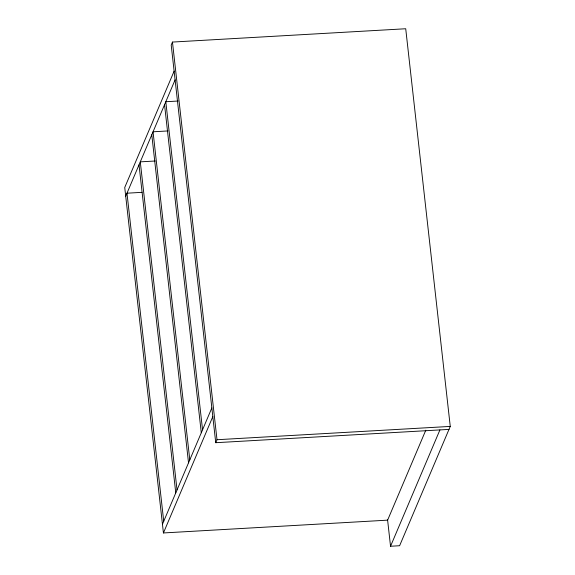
<?xml version="1.0" encoding="UTF-8"?>
<svg xmlns="http://www.w3.org/2000/svg" width="575" height="575" viewBox="0 0 575 575"><rect width="100%" height="100%" fill="white"/><g stroke="black" fill="none" stroke-linecap="round" stroke-linejoin="round"><path stroke-width="0.86" d="M387.543 519.484L390.54 546.25L399.611 545.732L450.261 426.413L405.72 28.75L172.464 42.068L171.199 45.051L215.74 442.707L448.996 429.396M174.124 71.149L124.739 187.486L163.429 532.953L387.615 520.152L425.795 430.215M125.717 196.183L175.095 79.846M162.459 524.256L211.844 407.912M163.429 532.953L212.815 416.616M215.74 442.707L217.005 439.724L172.464 42.068M390.54 546.25L439.925 429.913M178.164 101.02L165.808 101.732L202.551 429.798M168.044 130.935L153.043 131.79L189.793 459.863M155.286 161L140.286 161.855L177.028 489.929M141.982 192.345L126.982 193.2L163.724 521.273M217.005 439.724L450.261 426.413M164.543 104.715L201.286 432.781M151.778 134.78L188.528 462.846M139.021 164.838L175.763 492.912"/></g></svg>
